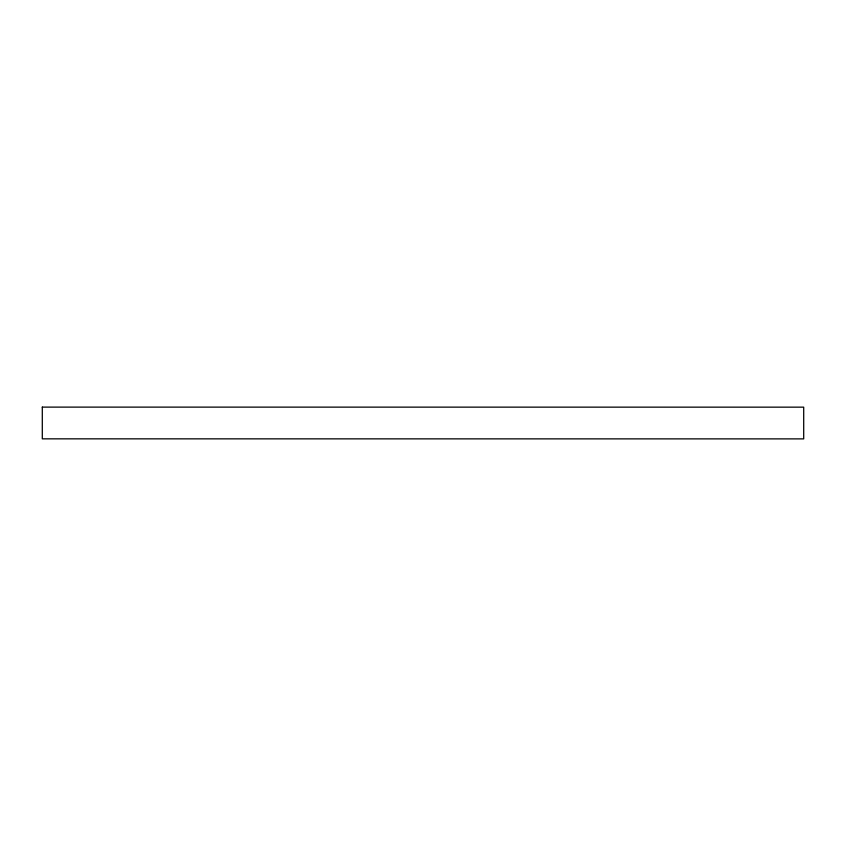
<?xml version="1.0" encoding="UTF-8"?>
<svg xmlns="http://www.w3.org/2000/svg" width="846" height="846" viewBox="0 0 846 846"><rect width="100%" height="100%" fill="white"/><g stroke="black" fill="none" stroke-linecap="round" stroke-linejoin="round"><path stroke-width="1.27" d="M42.3 407.116L42.3 438.841L803.7 438.884L803.7 407.159L42.3 407.116"/></g></svg>
